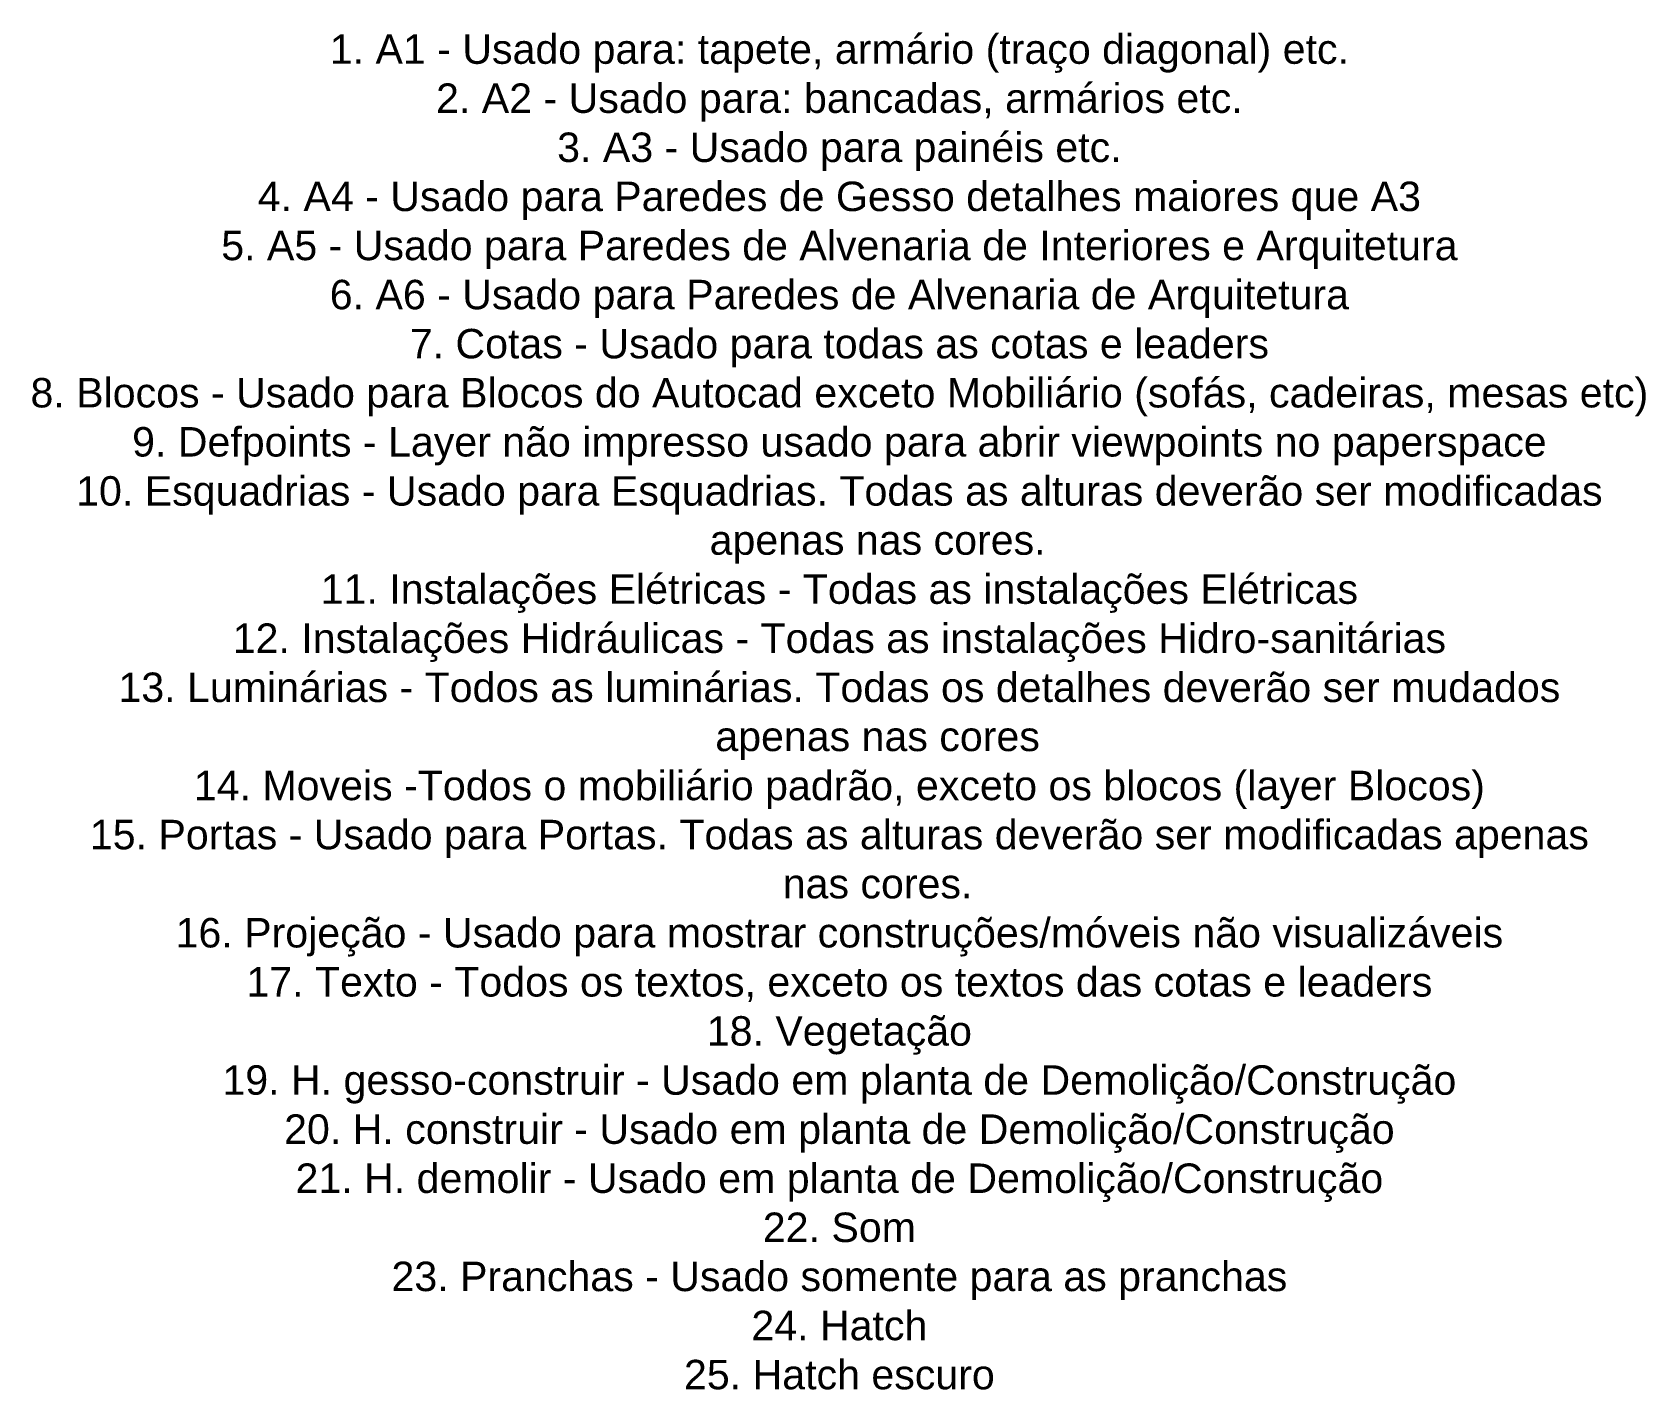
# Model space of a CAD drawing. Extents: x -39 to 242, y 20 to 69.
# Drawn here: x 16.07 to 44.57, y 44.61 to 68.58 of the extents above; entities that cross this region are included whole.
import ezdxf

# ---------------------------------------------------------------- set-up
doc = ezdxf.new("R2010")
doc.units = 0
doc.header["$MEASUREMENT"] = 0
doc.layers.get('0').update_dxf_attribs({"linetype": 'CONTINUOUS'})
doc.styles.add('R100-200', font='arial.ttf', dxfattribs={"height": 0.52})

msp = doc.modelspace()

# ---------------------------------------------------------------- texts
at = {"color": 2, "insert": (30.3256, 56.5809), "char_height": 0.52, "width": 27.351671, "attachment_point": 5, "style": 'R100-200'}
msp.add_mtext('\\pi-1.35,l1.35,t1.35;1.^IA1 - Usado para: tapete, armário (traço diagonal) etc. \\P2.^IA2 - Usado para: bancadas, armários etc. \\P3.^IA3 - Usado para painéis etc.\\P4.^IA4 - Usado para Paredes de Gesso detalhes maiores que A3\\P5.^IA5 - Usado para Paredes de Alvenaria de Interiores e Arquitetura\\P6.^IA6 - Usado para Paredes de Alvenaria de Arquitetura\\P7.^ICotas - Usado para todas as cotas e leaders\\P8.^IBlocos - Usado para Blocos do Autocad exceto Mobiliário (sofás, cadeiras, mesas etc)\\P9.^IDefpoints - Layer não impresso usado para abrir viewpoints no paperspace\\P10.^IEsquadrias - Usado para Esquadrias. Todas as alturas deverão ser modificadas apenas nas cores. \\P11.^IInstalações Elétricas - Todas as instalações Elétricas\\P12.^IInstalações Hidráulicas - Todas as instalações Hidro-sanitárias\\P13.^ILuminárias - Todos as luminárias. Todas os detalhes deverão ser mudados apenas nas cores\\P14.^IMoveis -Todos o mobiliário padrão, exceto os blocos (layer Blocos)\\P15.^IPortas - Usado para Portas. Todas as alturas deverão ser modificadas apenas nas cores.\\P16.^IProjeção - Usado para mostrar construções/móveis não visualizáveis\\P17.^ITexto - Todos os textos, exceto os textos das cotas e leaders\\P18.^IVegetação \\P19.^IH. gesso-construir - Usado em planta de Demolição/Construção\\P20.^IH. construir - Usado em planta de Demolição/Construção\\P21.^IH. demolir - Usado em planta de Demolição/Construção\\P22.^ISom\\P23.^IPranchas - Usado somente para as pranchas\\P24.^IHatch\\P25.^IHatch escuro', dxfattribs=at)

doc.saveas('drawing.dxf')
